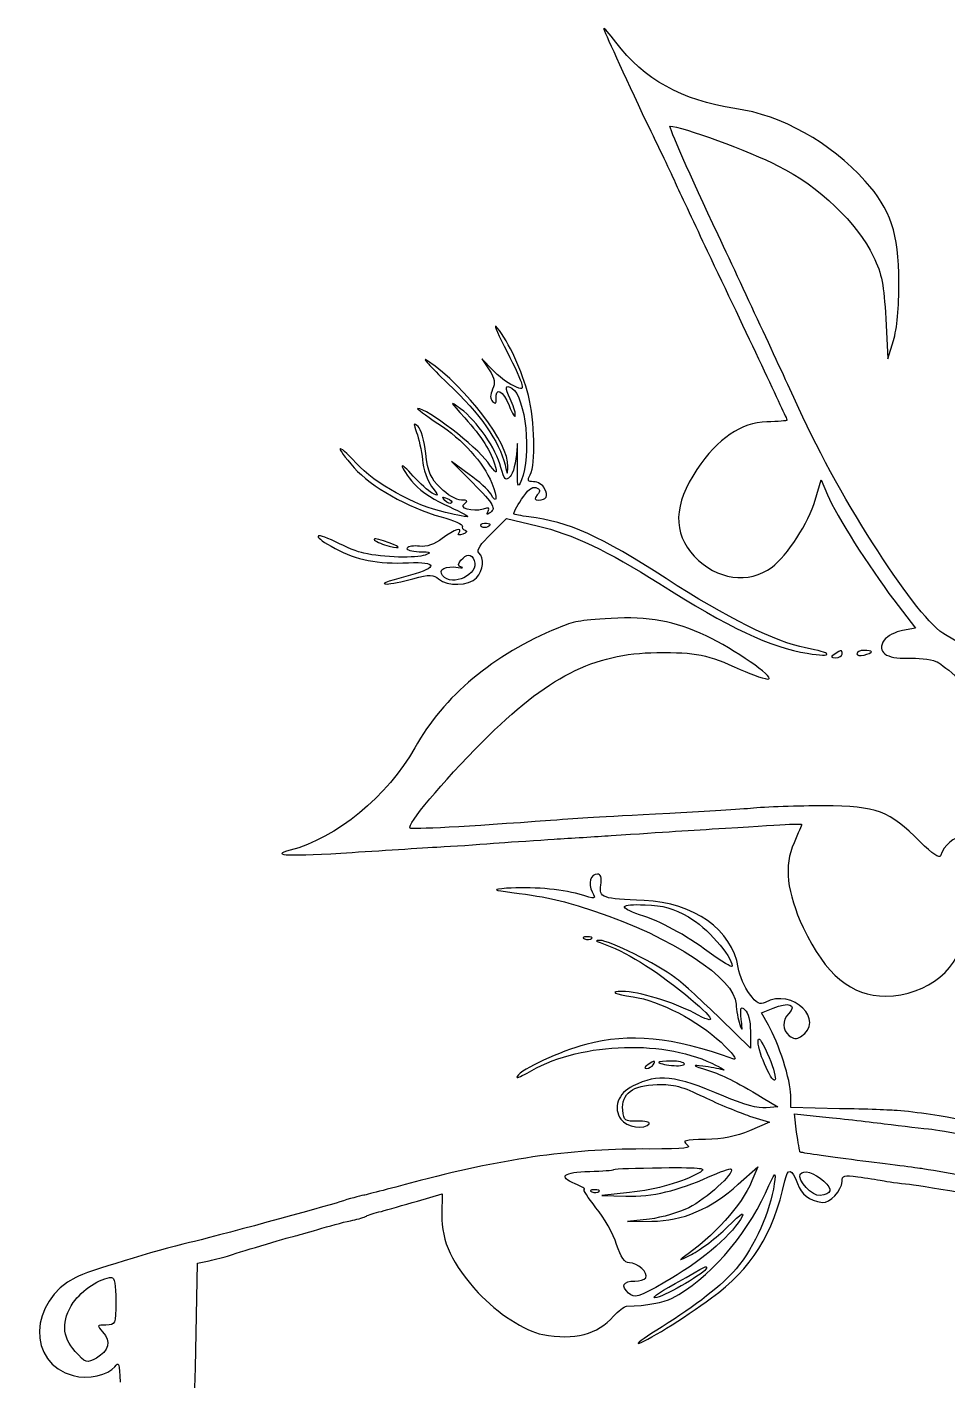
# Model space of a CAD drawing. Extents: x -605 to 778, y -197 to 423.
# Drawn here: x -605 to -516.5, y 118.3 to 248.6 of the extents above; entities that cross this region are included whole.
import ezdxf

# ---------------------------------------------------------------- set-up
doc = ezdxf.new("R2010")
doc.units = 0
doc.layers.add('Layer_1', color=7, linetype='CONTINUOUS')

msp = doc.modelspace()

# ---------------------------------------------------------------- linework, layer by layer
at = {"layer": 'Layer_1', "color": 7}
for points in [[(-522.45302, 220.520602), (-522.241353, 216.640046), (-521.712186, 218.403935)], [(-559.141909, 217.874768), (-559.141909, 217.874768)], [(-560.270798, 215.581713), (-561.293853, 216.640046), (-560.588298, 215.581713)], [(-564.574686, 214.276435), (-564.574686, 214.276435)], [(-562.528575, 205.527546), (-564.221909, 206.762268), (-562.175798, 204.716157)], [(-529.226353, 203.058102), (-528.661909, 204.99838), (-528.062186, 203.551991)], [(-564.221909, 202.77588), (-564.221909, 202.77588)], [(-560.517742, 200.729768), (-560.517742, 200.729768)], [(-560.411909, 199.812546), (-558.930242, 201.294213), (-555.966909, 200.588657)], [(-571.630242, 199.212824), (-571.630242, 199.212824)], [(-562.034686, 197.237268), (-562.034686, 197.237268)], [(-521.676909, 193.462546), (-519.59552, 190.746157), (-520.830242, 190.499213)], [(-527.356631, 188.241435), (-527.356631, 188.241435)], [(-525.239964, 188.276713), (-525.239964, 188.276713)], [(-541.432464, 162.947268), (-541.432464, 162.947268)], [(-551.416075, 160.830602), (-551.416075, 160.830602)], [(-533.741909, 152.540324), (-534.412186, 153.704491), (-533.283298, 154.163102)], [(-535.47052, 151.940602), (-535.47052, 150.317824), (-538.363298, 153.175324)], [(-545.348298, 148.730324), (-545.348298, 148.730324)], [(-544.289964, 148.941991), (-544.289964, 148.941991)], [(-533.071631, 147.354491), (-533.071631, 147.354491)], [(-534.235798, 145.520046), (-532.824686, 144.67338), (-533.953575, 144.567546)], [(-526.89802, 144.496991), (-531.589964, 144.602824), (-531.589964, 145.802268)], [(-535.541075, 143.791435), (-533.636075, 143.191713), (-535.541075, 142.380324)], [(-531.02552, 142.239213), (-531.237186, 144.003102), (-528.520798, 143.72088)], [(-522.594131, 143.050602), (-522.594131, 143.050602)], [(-540.409409, 138.32338), (-540.409409, 138.32338)], [(-536.634686, 137.229768), (-534.764964, 138.887824), (-535.329409, 137.547268)], [(-528.414964, 137.511991), (-528.414964, 137.511991)], [(-567.502742, 135.606991), (-565.103853, 136.312546), (-565.139131, 134.301713)], [(-550.71052, 136.488935), (-550.71052, 136.488935)], [(-547.112186, 136.41838), (-549.75802, 136.136157), (-547.464964, 136.065602)], [(-545.171909, 133.87838), (-547.288575, 133.631435), (-544.960242, 133.666713)], [(-588.845798, 119.555602), (-588.634131, 129.645046), (-587.54052, 129.856713)], [(-539.703853, 129.151157), (-539.703853, 129.151157)], [(-596.501075, 125.976157), (-596.501075, 125.976157)]]:
    msp.add_lwpolyline(points, dxfattribs=at)
for points in [[(-548.417464, 247.120046), (-549.052464, 247.931435), (-549.581631, 248.566435), (-549.581631, 248.460602)], [(-549.581631, 248.460602), (-549.581631, 248.248935), (-547.676631, 244.086157), (-545.454131, 239.394213)], [(-536.952186, 240.734768), (-542.067464, 241.51088), (-545.701075, 243.521713), (-548.417464, 247.120046)], [(-524.428575, 233.749768), (-527.815242, 237.489213), (-532.401353, 240.064491), (-536.952186, 240.734768)], [(-545.454131, 239.394213), (-544.36052, 237.171713), (-543.09052, 234.455324), (-542.596631, 233.396991)], [(-538.574964, 228.563935), (-541.291353, 234.314213), (-543.372742, 239.041435), (-543.196353, 239.041435)], [(-543.196353, 239.041435), (-542.173298, 239.041435), (-535.505798, 236.607268), (-532.824686, 235.231435)], [(-532.824686, 235.231435), (-528.838298, 233.220602), (-525.169409, 229.692824), (-523.652464, 226.517824)], [(-542.596631, 233.396991), (-542.13802, 232.338657), (-540.762186, 229.481157), (-539.633298, 227.046991)], [(-521.18302, 224.04838), (-521.218298, 228.740324), (-521.959131, 230.998102), (-524.428575, 233.749768)], [(-530.813853, 211.877546), (-532.366075, 215.264213), (-535.858575, 222.77838), (-538.574964, 228.563935)], [(-539.633298, 227.046991), (-535.964409, 219.391713), (-531.942742, 210.854491), (-531.942742, 210.748657)], [(-523.652464, 226.517824), (-522.805798, 224.753935), (-522.629409, 223.766157), (-522.45302, 220.520602)], [(-521.712186, 218.403935), (-521.359409, 219.532824), (-521.18302, 221.578935), (-521.18302, 224.04838)], [(-559.812186, 219.638657), (-560.200242, 220.132546), (-559.91802, 219.321157), (-559.141909, 217.874768)], [(-556.813575, 213.112268), (-557.413298, 215.440602), (-558.718575, 218.298102), (-559.812186, 219.638657)], [(-559.141909, 217.874768), (-558.401075, 216.42838), (-557.660242, 214.876157), (-557.519131, 214.417546)], [(-566.514964, 216.463657), (-567.185242, 216.922268), (-566.303298, 215.934491), (-564.574686, 214.276435)], [(-558.789131, 206.26838), (-558.683298, 208.49088), (-562.740242, 213.853102), (-566.514964, 216.463657)], [(-560.588298, 215.581713), (-560.059131, 214.735046), (-559.988575, 214.346991), (-560.270798, 213.711991)], [(-558.295242, 214.064768), (-558.824409, 214.311713), (-559.741631, 214.981991), (-560.270798, 215.581713)], [(-564.574686, 214.276435), (-561.434964, 211.313102), (-559.635798, 208.737824), (-559.071353, 206.444768)], [(-560.270798, 213.711991), (-560.517742, 213.147546), (-560.517742, 212.794768), (-560.270798, 212.547824)], [(-559.91802, 212.759491), (-560.059131, 213.994213), (-559.247742, 213.606157), (-558.683298, 212.159768)], [(-558.577464, 212.794768), (-559.106631, 213.853102), (-559.071353, 214.20588), (-558.401075, 213.817824)], [(-558.401075, 213.817824), (-557.095798, 213.006435), (-556.496075, 207.291435), (-557.483853, 204.99838)], [(-557.519131, 214.417546), (-557.307464, 213.676713), (-557.342742, 213.641435), (-558.295242, 214.064768)], [(-563.339964, 211.842268), (-564.468853, 212.653657), (-564.398298, 212.583102), (-562.951909, 210.960324)], [(-560.270798, 212.547824), (-559.988575, 212.265602), (-559.882742, 212.336157), (-559.91802, 212.759491)], [(-558.083575, 211.207268), (-558.048298, 211.524768), (-558.295242, 212.230324), (-558.577464, 212.794768)], [(-556.637186, 205.492268), (-556.10802, 206.515324), (-556.213853, 210.71338), (-556.813575, 213.112268)], [(-567.467464, 211.877546), (-567.608575, 211.877546), (-566.761909, 211.242546), (-565.527186, 210.431157)], [(-560.729409, 206.691713), (-561.858298, 208.243935), (-566.58552, 211.877546), (-567.467464, 211.877546)], [(-559.459409, 206.197824), (-559.91802, 207.996991), (-561.787742, 210.678102), (-563.339964, 211.842268)], [(-558.683298, 212.159768), (-558.365798, 211.313102), (-558.083575, 210.889768), (-558.083575, 211.207268)], [(-516.702742, 190.07588), (-519.348575, 191.486991), (-526.756909, 202.952268), (-530.813853, 211.877546)], [(-567.432186, 210.148935), (-567.890798, 210.501713), (-567.890798, 210.431157), (-567.573298, 209.549213)], [(-566.691353, 207.53838), (-566.832464, 208.737824), (-567.149964, 209.901991), (-567.432186, 210.148935)], [(-565.527186, 210.431157), (-563.128298, 208.843657), (-561.18802, 206.726991), (-560.341353, 204.68088)], [(-562.951909, 210.960324), (-561.258575, 209.12588), (-560.447186, 207.820602), (-559.988575, 206.233102)], [(-533.88302, 210.572268), (-536.387742, 210.501713), (-538.574964, 209.020046), (-540.621075, 205.986157)], [(-531.942742, 210.748657), (-531.942742, 210.678102), (-532.824686, 210.607546), (-533.88302, 210.572268)], [(-573.394131, 206.621157), (-575.334409, 208.702546), (-575.510798, 208.349768), (-573.57052, 206.162546)], [(-567.573298, 209.549213), (-567.361631, 209.020046), (-567.114686, 207.820602), (-567.008853, 206.938657)], [(-557.871909, 206.938657), (-557.836631, 208.596713), (-557.871909, 209.020046), (-557.942464, 207.85588)], [(-565.280242, 204.222268), (-566.232742, 205.174768), (-566.479686, 205.739213), (-566.691353, 207.53838)], [(-557.942464, 207.85588), (-558.01302, 206.726991), (-558.295242, 205.562824), (-558.577464, 205.31588)], [(-573.57052, 206.162546), (-571.98302, 204.328102), (-568.419964, 202.352546), (-565.209686, 201.435324)], [(-564.786353, 201.858657), (-567.85552, 202.564213), (-571.489131, 204.575046), (-573.394131, 206.621157)], [(-567.890798, 205.351157), (-569.231353, 206.868102), (-569.337186, 206.58588), (-568.067186, 204.892546)], [(-567.008853, 206.938657), (-566.938298, 206.056713), (-566.514964, 204.892546), (-566.126909, 204.36338)], [(-559.988575, 206.233102), (-559.812186, 205.527546), (-559.91802, 205.598102), (-560.729409, 206.691713)], [(-558.577464, 205.31588), (-559.000798, 204.857268), (-559.141909, 204.99838), (-559.459409, 206.197824)], [(-559.071353, 206.444768), (-558.859686, 205.421713), (-558.824409, 205.421713), (-558.789131, 206.26838)], [(-557.483853, 204.99838), (-557.871909, 204.04588), (-557.907186, 204.222268), (-557.871909, 206.938657)], [(-540.621075, 205.986157), (-542.878853, 202.670046), (-542.949409, 199.883102), (-540.86802, 197.660602)], [(-568.067186, 204.892546), (-567.502742, 204.151713), (-566.232742, 203.269768), (-564.892186, 202.634768)], [(-566.091631, 203.72838), (-566.444409, 203.940046), (-567.255798, 204.645602), (-567.890798, 205.351157)], [(-560.447186, 203.657824), (-560.658853, 204.010602), (-561.576075, 204.857268), (-562.528575, 205.527546)], [(-562.175798, 204.716157), (-560.094409, 202.634768), (-559.882742, 202.211435), (-560.588298, 201.788102)], [(-560.341353, 204.68088), (-559.741631, 203.269768), (-559.847464, 202.493657), (-560.447186, 203.657824)], [(-556.319686, 204.821991), (-556.884131, 204.821991), (-556.954686, 204.927824), (-556.637186, 205.492268)], [(-555.261353, 204.151713), (-555.437742, 204.539768), (-555.931631, 204.821991), (-556.319686, 204.821991)], [(-566.126909, 204.36338), (-565.421353, 203.41088), (-565.421353, 203.375602), (-566.091631, 203.72838)], [(-563.269409, 203.058102), (-563.763298, 203.058102), (-564.645242, 203.587268), (-565.280242, 204.222268)], [(-564.856909, 203.022824), (-565.174409, 203.375602), (-565.139131, 203.41088), (-564.645242, 203.199213)], [(-557.483853, 203.128657), (-556.919409, 204.010602), (-556.460798, 204.36338), (-556.10802, 204.257546)], [(-555.966909, 203.551991), (-556.284409, 203.163935), (-556.249131, 203.058102), (-555.861075, 203.058102)], [(-556.10802, 204.257546), (-555.684686, 204.081157), (-555.649409, 203.940046), (-555.966909, 203.551991)], [(-555.861075, 203.058102), (-555.084964, 203.058102), (-554.873298, 203.446157), (-555.261353, 204.151713)], [(-528.062186, 203.551991), (-527.180242, 201.50588), (-524.111075, 196.672824), (-521.676909, 193.462546)], [(-564.892186, 202.634768), (-563.657464, 202.070324), (-562.634409, 201.541157), (-562.634409, 201.470602)], [(-564.221909, 202.77588), (-564.327742, 202.670046), (-564.609964, 202.77588), (-564.856909, 203.022824)], [(-564.645242, 203.199213), (-564.292464, 203.09338), (-564.116075, 202.881713), (-564.221909, 202.77588)], [(-561.18802, 202.176157), (-562.211075, 201.858657), (-563.622186, 202.317268), (-562.951909, 202.740602)], [(-562.951909, 202.740602), (-562.599131, 202.952268), (-562.669686, 203.058102), (-563.269409, 203.058102)], [(-560.694131, 201.999768), (-560.517742, 202.317268), (-560.623575, 202.352546), (-561.18802, 202.176157)], [(-560.588298, 201.788102), (-560.835242, 201.611713), (-560.87052, 201.682268), (-560.694131, 201.999768)], [(-558.224686, 201.717546), (-558.295242, 201.788102), (-557.942464, 202.423102), (-557.483853, 203.128657)], [(-533.389131, 196.602268), (-531.942742, 197.69588), (-529.861353, 200.906157), (-529.226353, 203.058102)], [(-565.209686, 201.435324), (-564.010242, 201.117824), (-563.09302, 200.694491), (-563.163575, 200.55338)], [(-562.634409, 201.470602), (-562.634409, 201.400046), (-563.622186, 201.576435), (-564.786353, 201.858657)], [(-561.364409, 200.518102), (-561.470242, 200.694491), (-561.329131, 200.835602), (-561.046909, 200.835602)], [(-560.517742, 200.729768), (-560.517742, 200.447546), (-561.18802, 200.271157), (-561.364409, 200.518102)], [(-561.046909, 200.835602), (-560.764686, 200.835602), (-560.517742, 200.765046), (-560.517742, 200.729768)], [(-556.778298, 201.435324), (-557.519131, 201.541157), (-558.189409, 201.682268), (-558.224686, 201.717546)], [(-543.584409, 195.508657), (-549.899131, 199.60088), (-552.968298, 200.976713), (-556.778298, 201.435324)], [(-575.369686, 199.036435), (-577.592186, 200.130046), (-577.627464, 199.565602), (-575.404964, 198.401435)], [(-570.748298, 199.142268), (-571.418575, 199.353935), (-571.806631, 199.389213), (-571.630242, 199.212824)], [(-565.103853, 199.353935), (-565.844686, 198.789491), (-566.620798, 198.542546), (-567.291075, 198.613102)], [(-563.516353, 199.883102), (-563.128298, 200.518102), (-563.869131, 200.271157), (-565.103853, 199.353935)], [(-563.128298, 199.777268), (-563.481075, 199.636157), (-563.657464, 199.671435), (-563.516353, 199.883102)], [(-563.163575, 200.55338), (-563.269409, 200.412268), (-563.163575, 200.23588), (-562.916631, 200.165324)], [(-562.916631, 200.165324), (-562.669686, 200.059491), (-562.740242, 199.91838), (-563.128298, 199.777268)], [(-561.576075, 197.978102), (-561.82302, 198.225046), (-561.434964, 198.824768), (-560.411909, 199.812546)], [(-555.966909, 200.588657), (-552.580242, 199.777268), (-549.158298, 198.154491), (-544.289964, 195.050046)], [(-575.404964, 198.401435), (-573.394131, 197.307824), (-571.312742, 196.884491), (-568.349409, 197.025602)], [(-572.653298, 197.942824), (-573.182464, 198.048657), (-574.417186, 198.542546), (-575.369686, 199.036435)], [(-571.630242, 199.212824), (-571.418575, 199.036435), (-570.783575, 198.754213), (-570.219131, 198.613102)], [(-570.219131, 198.613102), (-568.843298, 198.295602), (-569.160798, 198.613102), (-570.748298, 199.142268)], [(-568.49052, 198.436713), (-568.596353, 198.260324), (-568.067186, 198.119213), (-567.326353, 198.083935)], [(-567.291075, 198.613102), (-567.820242, 198.683657), (-568.384686, 198.613102), (-568.49052, 198.436713)], [(-567.326353, 198.083935), (-566.162186, 198.083935), (-566.091631, 198.01338), (-566.761909, 197.766435)], [(-566.761909, 197.766435), (-567.573298, 197.448935), (-570.783575, 197.519491), (-572.653298, 197.942824)], [(-568.349409, 197.025602), (-565.562464, 197.131435), (-565.491909, 196.566991), (-568.17302, 195.826157)], [(-565.068575, 195.79088), (-565.562464, 196.355324), (-564.786353, 196.778657), (-563.586909, 196.566991)], [(-562.034686, 197.237268), (-561.540798, 195.896713), (-564.151353, 194.661991), (-565.068575, 195.79088)], [(-563.269409, 196.602268), (-563.622186, 196.74338), (-563.622186, 196.884491), (-563.304686, 197.272546)], [(-563.304686, 197.272546), (-562.77552, 197.907546), (-562.316909, 197.907546), (-562.034686, 197.237268)], [(-561.82302, 195.579213), (-561.152742, 196.320046), (-561.046909, 197.448935), (-561.576075, 197.978102)], [(-540.86802, 197.660602), (-538.716075, 195.367546), (-535.646909, 194.944213), (-533.389131, 196.602268)], [(-568.17302, 195.826157), (-570.854131, 195.085324), (-571.03052, 195.014768), (-570.39552, 194.979491)], [(-570.39552, 194.979491), (-570.113298, 194.979491), (-568.984409, 195.191157), (-567.926075, 195.47338)], [(-567.926075, 195.47338), (-566.26802, 195.931991), (-565.95052, 195.896713), (-565.456631, 195.47338)], [(-565.456631, 195.47338), (-564.645242, 194.732546), (-562.528575, 194.803102), (-561.82302, 195.579213)], [(-563.586909, 196.566991), (-563.163575, 196.531713), (-563.022464, 196.531713), (-563.269409, 196.602268)], [(-530.178853, 188.841157), (-533.001075, 189.370324), (-537.728298, 191.733935), (-543.584409, 195.508657)], [(-544.289964, 195.050046), (-537.551909, 190.781435), (-533.459686, 188.841157), (-530.002464, 188.311991)], [(-548.876075, 191.66338), (-552.086353, 191.451713), (-552.368575, 191.416435), (-553.991353, 190.746157)], [(-539.739131, 190.005324), (-542.77302, 191.416435), (-545.277742, 191.875046), (-548.876075, 191.66338)], [(-553.991353, 190.746157), (-560.164964, 188.206157), (-564.99802, 184.184491), (-567.749686, 179.210324)], [(-520.830242, 190.499213), (-521.535798, 190.39338), (-522.311909, 189.970046), (-522.594131, 189.581991)], [(-533.706631, 185.842546), (-533.142186, 186.018935), (-537.022742, 188.700046), (-539.739131, 190.005324)], [(-522.594131, 189.581991), (-523.370242, 188.453102), (-522.417742, 187.747546), (-520.336353, 187.85338)], [(-509.717742, 183.055602), (-509.717742, 184.819491), (-512.892742, 187.994491), (-516.702742, 190.07588)], [(-561.223298, 179.810046), (-555.014409, 186.054213), (-550.569409, 188.311991), (-544.466353, 188.382546)], [(-544.466353, 188.382546), (-540.691631, 188.417824), (-539.562742, 188.206157), (-536.458298, 186.759768)], [(-530.002464, 188.311991), (-527.356631, 187.888657), (-527.53302, 188.347268), (-530.178853, 188.841157)], [(-527.356631, 188.241435), (-527.815242, 187.959213), (-527.779964, 187.888657), (-527.250798, 187.888657)], [(-526.651075, 188.241435), (-526.651075, 188.664768), (-526.686353, 188.664768), (-527.356631, 188.241435)], [(-527.250798, 187.888657), (-526.933298, 187.888657), (-526.651075, 188.065046), (-526.651075, 188.241435)], [(-524.534409, 188.594213), (-524.922464, 188.594213), (-525.239964, 188.453102), (-525.239964, 188.276713)], [(-525.239964, 188.276713), (-525.239964, 188.100324), (-524.922464, 188.029768), (-524.534409, 188.135602)], [(-523.828853, 188.453102), (-523.828853, 188.523657), (-524.146353, 188.594213), (-524.534409, 188.594213)], [(-524.534409, 188.135602), (-524.146353, 188.241435), (-523.828853, 188.382546), (-523.828853, 188.453102)], [(-520.336353, 187.85338), (-519.419131, 187.888657), (-518.184409, 187.747546), (-517.619964, 187.53588)], [(-536.458298, 186.759768), (-535.188298, 186.195324), (-533.918298, 185.771991), (-533.706631, 185.842546)], [(-517.619964, 187.53588), (-517.05552, 187.324213), (-514.868298, 185.454491), (-512.716353, 183.373102)], [(-568.208298, 171.484491), (-568.561075, 171.801991), (-565.139131, 175.894213), (-561.223298, 179.810046)], [(-567.749686, 179.210324), (-570.324964, 174.588935), (-575.369686, 170.461435), (-579.744131, 169.367824)], [(-535.47052, 173.389491), (-536.916909, 173.24838), (-540.409409, 173.036713), (-543.231631, 172.895602)], [(-528.414964, 173.636435), (-530.849131, 173.636435), (-534.024131, 173.530602), (-535.47052, 173.389491)], [(-519.136909, 170.179213), (-522.13552, 173.177824), (-523.264409, 173.601157), (-528.414964, 173.636435)], [(-554.696909, 172.225324), (-562.77552, 171.625602), (-568.067186, 171.34338), (-568.208298, 171.484491)], [(-543.231631, 172.895602), (-550.922186, 172.507546), (-551.274964, 172.472268), (-554.696909, 172.225324)], [(-554.344131, 170.426157), (-552.791909, 170.531991), (-550.322464, 170.673102), (-548.876075, 170.778935)], [(-548.876075, 170.778935), (-543.443298, 171.131713), (-541.397186, 171.272824), (-537.869409, 171.484491)], [(-537.869409, 171.484491), (-531.237186, 171.907824), (-530.531631, 171.943102), (-530.531631, 171.837268)], [(-530.531631, 171.837268), (-530.531631, 171.801991), (-530.884409, 170.990602), (-531.272464, 170.07338)], [(-512.010798, 170.108657), (-513.527742, 171.625602), (-516.491075, 170.920046), (-517.196631, 168.838657)], [(-579.744131, 169.367824), (-581.860798, 168.838657), (-579.708853, 168.768102), (-573.782186, 169.156157)], [(-573.782186, 169.156157), (-570.466075, 169.367824), (-566.479686, 169.614768), (-564.927464, 169.720602)], [(-564.927464, 169.720602), (-563.375242, 169.791157), (-560.976353, 169.967546), (-559.635798, 170.07338)], [(-559.635798, 170.07338), (-558.259964, 170.179213), (-555.896353, 170.320324), (-554.344131, 170.426157)], [(-531.272464, 170.07338), (-532.260242, 167.85088), (-531.97802, 165.31088), (-530.39052, 161.924213)], [(-517.196631, 168.838657), (-517.267186, 168.556435), (-517.937464, 168.979768), (-519.136909, 170.179213)], [(-550.181353, 167.074768), (-550.851631, 167.074768), (-551.098575, 166.192824), (-550.675242, 165.346157)], [(-549.863853, 166.016435), (-549.75802, 166.757268), (-549.863853, 167.074768), (-550.181353, 167.074768)], [(-558.930242, 165.698935), (-560.306075, 165.557824), (-560.306075, 165.557824), (-558.401075, 165.31088)], [(-551.945242, 165.134491), (-553.744409, 165.62838), (-556.601909, 165.875324), (-558.930242, 165.698935)], [(-545.701075, 164.534768), (-549.722742, 164.67588), (-550.040242, 164.781713), (-549.863853, 166.016435)], [(-558.401075, 165.31088), (-554.591075, 164.781713), (-553.603298, 164.534768), (-550.463575, 163.511713)], [(-550.675242, 165.346157), (-550.287186, 164.640602), (-550.322464, 164.640602), (-551.945242, 165.134491)], [(-546.124409, 163.158935), (-548.241075, 163.864491), (-548.029409, 164.217268), (-545.595242, 164.111435)], [(-536.634686, 158.078935), (-537.234409, 161.712546), (-540.903298, 164.323102), (-545.701075, 164.534768)], [(-550.463575, 163.511713), (-542.984686, 161.006991), (-536.916909, 157.020602), (-536.846353, 154.551157)], [(-539.421631, 159.525324), (-541.82052, 161.289213), (-544.04302, 162.488657), (-546.124409, 163.158935)], [(-545.595242, 164.111435), (-543.866631, 164.04088), (-542.878853, 163.793935), (-541.432464, 162.947268)], [(-541.432464, 162.947268), (-539.703853, 161.994768), (-537.234409, 159.207824), (-537.234409, 158.220046)], [(-530.39052, 161.924213), (-528.238575, 157.37338), (-525.769131, 155.327268), (-522.45302, 155.327268)], [(-551.204409, 161.042268), (-551.592464, 161.042268), (-551.698298, 160.936435), (-551.416075, 160.830602)], [(-551.416075, 160.830602), (-551.169131, 160.724768), (-550.851631, 160.760046), (-550.745798, 160.86588)], [(-550.745798, 160.86588), (-550.604686, 160.971713), (-550.816353, 161.077546), (-551.204409, 161.042268)], [(-549.934409, 160.689491), (-550.39302, 160.689491), (-550.39302, 160.654213), (-549.934409, 160.477824)], [(-542.737742, 157.126435), (-544.395798, 158.396435), (-549.12302, 160.724768), (-549.934409, 160.689491)], [(-549.934409, 160.477824), (-547.359131, 159.560602), (-544.889686, 158.043657), (-541.714686, 155.46838)], [(-522.45302, 155.327268), (-518.466631, 155.327268), (-515.009409, 158.184768), (-515.009409, 161.465602)], [(-537.234409, 158.220046), (-537.234409, 158.043657), (-538.222186, 158.64338), (-539.421631, 159.525324)], [(-535.541075, 155.538935), (-536.034964, 156.138657), (-536.528853, 157.302824), (-536.634686, 158.078935)], [(-538.363298, 153.175324), (-539.986075, 154.727546), (-541.926353, 156.526713), (-542.737742, 157.126435)], [(-547.782464, 155.78588), (-549.087742, 155.78588), (-548.558575, 155.538935), (-546.759409, 155.256713)], [(-540.903298, 153.704491), (-542.808298, 154.727546), (-546.26552, 155.78588), (-547.782464, 155.78588)], [(-546.759409, 155.256713), (-544.254686, 154.903935), (-540.444686, 152.92838), (-538.292742, 150.882268)], [(-541.714686, 155.46838), (-538.821909, 153.104768), (-538.504409, 152.399213), (-540.903298, 153.704491)], [(-534.059409, 154.727546), (-534.553298, 154.445324), (-534.870798, 154.621713), (-535.541075, 155.538935)], [(-530.637464, 151.411435), (-528.16802, 152.963657), (-531.413575, 156.138657), (-534.059409, 154.727546)], [(-536.846353, 154.551157), (-536.811075, 153.951435), (-536.669964, 153.104768), (-536.493575, 152.61088)], [(-536.352464, 153.069491), (-536.458298, 154.233657), (-536.42302, 154.374768), (-535.999686, 154.021991)], [(-535.999686, 154.021991), (-535.682186, 153.739768), (-535.47052, 152.963657), (-535.47052, 151.940602)], [(-533.283298, 154.163102), (-531.801631, 154.798102), (-530.990242, 154.51588), (-531.766353, 153.669213)], [(-536.493575, 152.61088), (-536.246631, 151.905324), (-536.211353, 151.97588), (-536.352464, 153.069491)], [(-531.589964, 145.802268), (-531.589964, 147.178102), (-532.754131, 150.882268), (-533.741909, 152.540324)], [(-531.766353, 153.669213), (-532.436631, 152.92838), (-532.436631, 152.116991), (-531.731075, 151.517268)], [(-556.954686, 147.918935), (-552.262742, 150.811713), (-544.184131, 151.235046), (-539.174686, 148.871435)], [(-537.05802, 149.259491), (-543.055242, 151.411435), (-547.041631, 151.799491), (-551.310242, 150.670602)], [(-534.729686, 150.917546), (-534.729686, 151.481991), (-534.447464, 151.164491), (-533.847742, 149.823935)], [(-531.731075, 151.517268), (-531.34302, 151.199768), (-531.02552, 151.164491), (-530.637464, 151.411435)], [(-551.310242, 150.670602), (-553.744409, 150.035602), (-557.483853, 148.306991), (-557.907186, 147.601435)], [(-538.292742, 150.882268), (-537.234409, 149.859213), (-536.669964, 149.153657), (-537.05802, 149.259491)], [(-533.071631, 147.354491), (-533.212742, 146.57838), (-534.764964, 149.929768), (-534.729686, 150.917546)], [(-533.847742, 149.823935), (-533.353853, 148.765602), (-533.036353, 147.671991), (-533.071631, 147.354491)], [(-545.348298, 148.730324), (-545.665798, 148.518657), (-545.701075, 148.377546), (-545.454131, 148.377546)], [(-545.454131, 148.377546), (-545.242464, 148.377546), (-544.924964, 148.553935), (-544.819131, 148.730324)], [(-544.819131, 148.730324), (-544.536909, 149.153657), (-544.67802, 149.153657), (-545.348298, 148.730324)], [(-543.055242, 149.083102), (-543.72552, 149.083102), (-544.289964, 149.012546), (-544.289964, 148.941991)], [(-544.289964, 148.941991), (-544.289964, 148.871435), (-543.72552, 148.730324), (-543.055242, 148.659768)], [(-541.82052, 148.80088), (-541.82052, 148.941991), (-542.384964, 149.083102), (-543.055242, 149.083102)], [(-543.055242, 148.659768), (-542.384964, 148.589213), (-541.82052, 148.659768), (-541.82052, 148.80088)], [(-540.056631, 148.589213), (-541.114964, 148.730324), (-541.044409, 148.659768), (-539.59802, 148.201157)], [(-538.116353, 148.236435), (-538.504409, 148.342268), (-539.386353, 148.518657), (-540.056631, 148.589213)], [(-539.174686, 148.871435), (-538.222186, 148.377546), (-537.728298, 148.095324), (-538.116353, 148.236435)], [(-557.907186, 147.601435), (-558.048298, 147.389768), (-557.624964, 147.53088), (-556.954686, 147.918935)], [(-538.01052, 145.696435), (-542.878853, 147.742546), (-544.254686, 147.883657), (-546.759409, 146.684213)], [(-539.59802, 148.201157), (-537.939964, 147.671991), (-537.163853, 147.248657), (-534.235798, 145.520046)], [(-546.759409, 146.684213), (-548.205798, 145.978657), (-548.699686, 144.567546), (-547.923575, 143.473935)], [(-547.747186, 144.35588), (-547.888298, 145.94338), (-546.829964, 146.754768), (-544.431075, 146.825324)], [(-544.431075, 146.825324), (-542.878853, 146.860602), (-542.032186, 146.648935), (-539.950798, 145.62588)], [(-539.950798, 145.62588), (-538.574964, 144.955602), (-536.564131, 144.144213), (-535.541075, 143.791435)], [(-533.953575, 144.567546), (-534.694409, 144.496991), (-536.176075, 144.920324), (-538.01052, 145.696435)], [(-547.923575, 143.473935), (-547.429686, 142.733102), (-545.559964, 142.45088), (-545.207186, 143.050602)], [(-546.336075, 143.297546), (-547.53552, 143.262268), (-547.641353, 143.332824), (-547.747186, 144.35588)], [(-545.207186, 143.050602), (-545.101353, 143.191713), (-545.595242, 143.332824), (-546.336075, 143.297546)], [(-528.520798, 143.72088), (-527.003853, 143.579768), (-524.322742, 143.262268), (-522.594131, 143.050602)], [(-521.359409, 144.320602), (-521.853298, 144.35588), (-524.35802, 144.461713), (-526.89802, 144.496991)], [(-515.362186, 143.438657), (-516.561631, 143.72088), (-519.59552, 144.179491), (-521.359409, 144.320602)], [(-535.541075, 142.380324), (-536.846353, 141.81588), (-538.151631, 141.568935), (-539.774409, 141.533657)], [(-530.70802, 140.334213), (-530.743298, 140.404768), (-530.884409, 141.251435), (-531.02552, 142.239213)], [(-522.594131, 143.050602), (-520.830242, 142.838935), (-518.784131, 142.591991), (-518.00802, 142.521435)], [(-518.00802, 142.521435), (-517.231909, 142.415602), (-515.46802, 142.098102), (-514.127464, 141.81588)], [(-545.171909, 140.616435), (-552.227464, 140.686991), (-558.859686, 139.769768), (-567.22052, 137.582546)], [(-541.573575, 141.039768), (-541.079686, 140.686991), (-541.679409, 140.616435), (-545.171909, 140.616435)], [(-539.774409, 141.533657), (-541.82052, 141.49838), (-542.067464, 141.427824), (-541.573575, 141.039768)], [(-525.204686, 139.522824), (-528.16802, 139.91088), (-530.637464, 140.263657), (-530.70802, 140.334213)], [(-518.889964, 138.711435), (-519.383853, 138.781991), (-522.206075, 139.170046), (-525.204686, 139.522824)], [(-552.333298, 137.265046), (-553.991353, 137.970602), (-553.497464, 138.393935), (-550.922186, 138.464491)], [(-550.922186, 138.464491), (-549.722742, 138.499768), (-548.664409, 138.570324), (-548.593853, 138.64088)], [(-548.593853, 138.64088), (-548.523298, 138.746713), (-546.441909, 138.781991), (-544.007742, 138.817268)], [(-540.409409, 138.32338), (-541.961631, 137.441435), (-544.395798, 136.73588), (-547.112186, 136.41838)], [(-544.007742, 138.817268), (-539.950798, 138.852546), (-539.59802, 138.781991), (-540.409409, 138.32338)], [(-537.304964, 138.676157), (-536.952186, 138.32338), (-539.739131, 135.78338), (-541.397186, 134.971991)], [(-539.492186, 137.935324), (-538.398575, 138.429213), (-537.410798, 138.781991), (-537.304964, 138.676157)], [(-534.024131, 136.383102), (-533.036353, 138.535046), (-533.001075, 138.570324), (-533.177464, 137.265046)], [(-532.154409, 137.547268), (-531.872186, 138.817268), (-531.484131, 138.746713), (-530.954964, 137.300324)], [(-528.767742, 136.136157), (-529.473298, 136.030324), (-531.02552, 137.653102), (-530.672742, 138.182268)], [(-530.672742, 138.182268), (-530.39052, 138.676157), (-529.332186, 138.358657), (-528.414964, 137.511991)], [(-526.651075, 137.476713), (-526.651075, 138.076435), (-526.474686, 138.146991), (-525.134131, 137.935324)], [(-510.317464, 137.123935), (-513.069131, 137.68838), (-516.173575, 138.252824), (-518.889964, 138.711435)], [(-567.22052, 137.582546), (-569.831075, 136.876991), (-572.30052, 136.241991), (-572.653298, 136.171435)], [(-551.451353, 136.73588), (-551.274964, 136.771157), (-551.698298, 136.982824), (-552.333298, 137.265046)], [(-547.464964, 136.065602), (-544.854409, 136.030324), (-542.420242, 136.594768), (-539.492186, 137.935324)], [(-544.960242, 133.666713), (-542.032186, 133.666713), (-539.245242, 134.866157), (-536.634686, 137.229768)], [(-535.329409, 137.547268), (-536.352464, 135.113102), (-538.927742, 132.29088), (-542.032186, 130.103657)], [(-539.209964, 126.293657), (-535.399964, 129.045324), (-533.24802, 132.467268), (-532.154409, 137.547268)], [(-533.177464, 137.265046), (-533.56552, 134.583935), (-535.011909, 131.303102), (-536.846353, 129.080602)], [(-530.954964, 137.300324), (-530.531631, 136.206713), (-529.896631, 135.712824), (-528.520798, 135.46588)], [(-528.414964, 137.511991), (-527.53302, 136.700602), (-527.638853, 136.312546), (-528.767742, 136.136157)], [(-528.520798, 135.46588), (-527.885798, 135.360046), (-526.651075, 136.665324), (-526.651075, 137.476713)], [(-525.134131, 137.935324), (-524.322742, 137.829491), (-523.264409, 137.68838), (-522.805798, 137.582546)], [(-522.805798, 137.582546), (-522.347186, 137.476713), (-521.18302, 137.335602), (-520.159964, 137.229768)], [(-520.159964, 137.229768), (-518.572464, 137.05338), (-510.458575, 135.606991), (-508.377186, 135.077824)], [(-574.946353, 135.536435), (-576.286909, 135.077824), (-587.505242, 132.043935), (-589.410242, 131.620602)], [(-572.653298, 136.171435), (-573.041353, 136.10088), (-574.064409, 135.818657), (-574.946353, 135.536435)], [(-570.959964, 134.619213), (-570.360242, 134.795602), (-568.80802, 135.218935), (-567.502742, 135.606991)], [(-550.322464, 134.971991), (-551.098575, 135.959768), (-551.592464, 136.73588), (-551.451353, 136.73588)], [(-550.498853, 136.700602), (-550.886909, 136.700602), (-550.992742, 136.594768), (-550.71052, 136.488935)], [(-550.71052, 136.488935), (-550.463575, 136.383102), (-550.146075, 136.41838), (-550.040242, 136.524213)], [(-550.040242, 136.524213), (-549.899131, 136.630046), (-550.110798, 136.73588), (-550.498853, 136.700602)], [(-542.984686, 126.25838), (-539.59802, 128.022268), (-535.964409, 132.114491), (-534.024131, 136.383102)], [(-572.406353, 134.160602), (-572.229964, 134.266435), (-571.594964, 134.478102), (-570.959964, 134.619213)], [(-565.139131, 134.301713), (-565.174409, 131.691157), (-564.186631, 129.539213), (-561.646631, 126.787546)], [(-548.346909, 131.444213), (-548.664409, 132.431991), (-549.546353, 134.019491), (-550.322464, 134.971991)], [(-541.397186, 134.971991), (-542.279131, 134.51338), (-543.972464, 134.019491), (-545.171909, 133.87838)], [(-537.69302, 133.102268), (-536.211353, 134.548657), (-535.929131, 134.689768), (-536.42302, 133.843102)], [(-579.073853, 132.29088), (-578.862186, 132.361435), (-577.768575, 132.643657), (-576.674964, 132.996435)], [(-576.674964, 132.996435), (-575.581353, 133.313935), (-574.240798, 133.666713), (-573.711631, 133.772546)], [(-573.711631, 133.772546), (-573.182464, 133.87838), (-572.582742, 134.054768), (-572.406353, 134.160602)], [(-536.42302, 133.843102), (-537.410798, 132.185046), (-540.515242, 129.574491), (-543.690242, 127.810602)], [(-541.150242, 130.456435), (-540.268298, 130.915046), (-538.716075, 132.079213), (-537.69302, 133.102268)], [(-589.410242, 131.620602), (-592.62052, 130.844491), (-599.28802, 128.833657), (-600.346353, 128.269213)], [(-585.564964, 130.38588), (-584.259686, 130.809213), (-579.567742, 132.220324), (-579.073853, 132.29088)], [(-587.54052, 129.856713), (-586.940798, 129.997824), (-586.058853, 130.209491), (-585.564964, 130.38588)], [(-547.112186, 129.680324), (-547.570798, 129.680324), (-547.923575, 130.174213), (-548.346909, 131.444213)], [(-542.032186, 130.103657), (-542.420242, 129.856713), (-541.996909, 130.033102), (-541.150242, 130.456435)], [(-545.524686, 128.233935), (-545.242464, 128.692546), (-546.336075, 129.680324), (-547.112186, 129.680324)], [(-539.703853, 129.151157), (-539.703853, 128.763102), (-543.478575, 126.540602), (-544.466353, 126.328935)], [(-536.846353, 129.080602), (-538.081075, 127.598935), (-540.797464, 125.482268), (-543.972464, 123.506713)], [(-542.702464, 127.669491), (-539.492186, 129.503935), (-539.703853, 129.398102), (-539.703853, 129.151157)], [(-600.346353, 128.269213), (-604.897186, 125.976157), (-605.038298, 119.978935), (-600.593298, 118.814768)], [(-600.593298, 125.835046), (-599.781909, 127.034491), (-597.947464, 128.233935), (-596.924409, 128.269213)], [(-596.924409, 128.269213), (-596.642186, 128.269213), (-596.501075, 127.563657), (-596.501075, 125.976157)], [(-547.182742, 126.752268), (-547.958853, 127.422546), (-547.711909, 127.916435), (-546.58302, 127.916435)], [(-543.690242, 127.810602), (-546.336075, 126.293657), (-546.58302, 126.223102), (-547.182742, 126.752268)], [(-546.58302, 127.916435), (-546.124409, 127.916435), (-545.665798, 128.057546), (-545.524686, 128.233935)], [(-544.466353, 126.328935), (-545.136631, 126.187824), (-544.501631, 126.681713), (-542.702464, 127.669491)], [(-561.646631, 126.787546), (-559.812186, 124.811991), (-557.166353, 123.118657), (-555.437742, 122.76588)], [(-600.416909, 121.143102), (-601.686909, 122.554213), (-601.757464, 124.106435), (-600.593298, 125.835046)], [(-596.501075, 125.976157), (-596.501075, 123.71838), (-596.536353, 123.683102), (-597.453575, 123.683102)], [(-548.629131, 124.529768), (-548.17052, 125.023657), (-547.606075, 125.446991), (-547.394409, 125.482268)], [(-547.394409, 125.482268), (-545.348298, 125.552824), (-543.866631, 125.835046), (-542.984686, 126.25838)], [(-546.26552, 121.919213), (-545.771631, 121.919213), (-541.82052, 124.35338), (-539.209964, 126.293657)], [(-555.437742, 122.76588), (-552.403853, 122.201435), (-550.146075, 122.76588), (-548.629131, 124.529768)], [(-597.771075, 123.012824), (-596.924409, 122.095602), (-597.171353, 121.17838), (-598.370798, 120.508102)], [(-597.453575, 123.683102), (-598.33552, 123.683102), (-598.33552, 123.647824), (-597.771075, 123.012824)], [(-543.972464, 123.506713), (-545.383575, 122.624768), (-546.406631, 121.919213), (-546.26552, 121.919213)], [(-598.370798, 120.508102), (-599.323298, 119.978935), (-599.393853, 120.014213), (-600.416909, 121.143102)], [(-596.606909, 119.661435), (-596.218853, 120.190602), (-596.148298, 119.978935), (-596.077742, 118.179768)], [(-600.593298, 118.814768), (-599.217464, 118.426713), (-597.171353, 118.885324), (-596.606909, 119.661435)], [(-588.986909, 94.755324), (-589.163298, 94.755324), (-589.092742, 109.536713), (-588.845798, 119.555602)]]:
    msp.add_open_spline(points, degree=3, dxfattribs=at)

doc.saveas('drawing.dxf')
